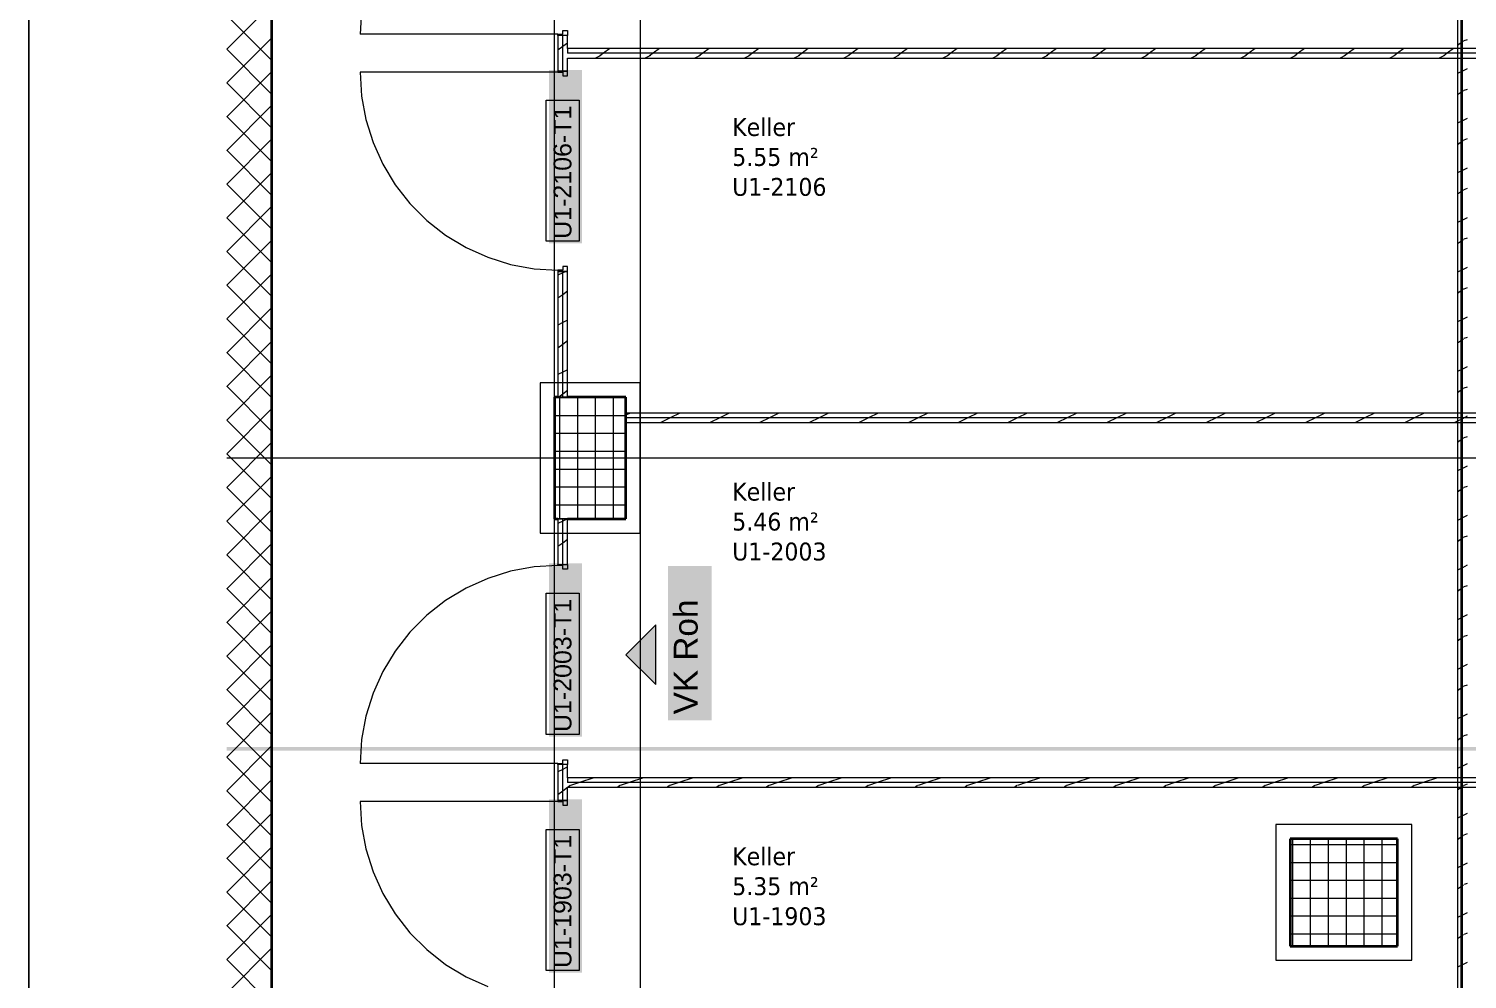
# Model space of a CAD drawing. Extents: x -1132 to 613, y -233 to 616.
# Drawn here: x -1132.4 to -1011.7, y -78.4 to 1.4 of the extents above; entities that cross this region are included whole.
import ezdxf
from ezdxf.lldxf.tags import DXFTag

# ---------------------------------------------------------------- set-up
doc = ezdxf.new("R2010")
doc.units = 0
doc.layers.get('0').update_dxf_attribs({"lineweight": 13})
for name, color, linetype, lineweight in [('A-____-NOTE-TEXT', 7, 'Continuous', 9), ('A-AREA-____-IDEN', 7, 'Continuous', 5), ('A-DOOR-____-IDEN', 7, 'Continuous', 5), ('A-DOOR-FRAM-MCUT', 7, 'Continuous', 9), ('A-DOOR-OPNG-OTLN', 7, 'Continuous', 9), ('A-FLOR-____-OVHD', 7, 'Strichpunkt - Fein', 9), ('A-WALL-____-MCUT', 7, 'Continuous', 35), ('A-WALL-____-PATT', 7, 'Continuous', 35), ('A-WALL-FNSH-MCUT', 7, 'Continuous', 35), ('S-COLS-____-MCUT', 7, 'Continuous', 35), ('S-COLS-____-OTLN', 7, 'Continuous', 9), ('S-GRID-____-OTLN', 7, 'Continuous', 5)]:
    doc.layers.add(name, color=color, linetype=linetype, lineweight=lineweight)
doc.layers.add('EL01_WAN_Leitung_Potentialausgleich', color=1, linetype='fein_strichliert', lineweight=13, true_color=0xff0000)
doc.styles.get("Standard").update_dxf_attribs({"font": 'arial.ttf'})
tags = doc.linetypes.add('_Rasterlinie_', pattern=[0.375, 0.2, -0.05, 0.075, -0.05]).pattern_tags.tags
tags[10:11] = [DXFTag(74, 4), DXFTag(75, 0), DXFTag(340, '0'), DXFTag(46, 1.0), DXFTag(50, 0.0), DXFTag(44, 0.0), DXFTag(45, 0.0)]
tags[8:9] = [DXFTag(74, 4), DXFTag(75, 0), DXFTag(340, '0'), DXFTag(46, 1.0), DXFTag(50, 0.0), DXFTag(44, 0.0), DXFTag(45, 0.0)]
tags[6:7] = [DXFTag(74, 4), DXFTag(75, 0), DXFTag(340, '0'), DXFTag(46, 1.0), DXFTag(50, 0.0), DXFTag(44, 0.0), DXFTag(45, 0.0)]
tags[4:5] = [DXFTag(74, 4), DXFTag(75, 0), DXFTag(340, '0'), DXFTag(46, 1.0), DXFTag(50, 0.0), DXFTag(44, 0.0), DXFTag(45, 0.0)]
tags = doc.linetypes.add('fein_strichliert', pattern=[4, 1, -2, 1]).pattern_tags.tags
tags[8:9] = [DXFTag(74, 4), DXFTag(75, 0), DXFTag(340, '0'), DXFTag(46, 0.0), DXFTag(50, 0.0), DXFTag(44, 0.0), DXFTag(45, 0.0)]
tags[6:7] = [DXFTag(74, 4), DXFTag(75, 0), DXFTag(340, '0'), DXFTag(46, 0.0), DXFTag(50, 0.0), DXFTag(44, 0.0), DXFTag(45, 0.0)]
tags[4:5] = [DXFTag(74, 4), DXFTag(75, 0), DXFTag(340, '0'), DXFTag(46, 0.0), DXFTag(50, 0.0), DXFTag(44, 0.0), DXFTag(45, 0.0)]
tags = doc.linetypes.add('Strichpunkt - Fein', pattern=[0.2, 0.1, -0.05, 0, -0.05]).pattern_tags.tags
tags[10:11] = [DXFTag(74, 4), DXFTag(75, 0), DXFTag(340, '0'), DXFTag(46, 1.0), DXFTag(50, 0.0), DXFTag(44, 0.0), DXFTag(45, 0.0)]
tags[8:9] = [DXFTag(74, 4), DXFTag(75, 0), DXFTag(340, '0'), DXFTag(46, 1.0), DXFTag(50, 0.0), DXFTag(44, 0.0), DXFTag(45, 0.0)]
tags[6:7] = [DXFTag(74, 4), DXFTag(75, 0), DXFTag(340, '0'), DXFTag(46, 1.0), DXFTag(50, 0.0), DXFTag(44, 0.0), DXFTag(45, 0.0)]
tags[4:5] = [DXFTag(74, 4), DXFTag(75, 0), DXFTag(340, '0'), DXFTag(46, 1.0), DXFTag(50, 0.0), DXFTag(44, 0.0), DXFTag(45, 0.0)]

# ---------------------------------------------------------------- blocks, each defined once
blk = doc.blocks.new('Referenz-A0UJ2EK7XE', base_point=(-1124.08, -162.87))
at = {"layer": 'A-____-NOTE-TEXT', "color": 0, "linetype": 'Continuous', "lineweight": 5, "ltscale": 0.13}
for p, q in [((-1079.81, -48.63), (-1082.31, -51.13)), ((-1079.81, -53.63), (-1079.81, -48.63)), ((-1082.31, -51.13), (-1079.81, -53.63))]:
    blk.add_line(p, q, dxfattribs=at)
at = {"layer": 'A-____-NOTE-TEXT', "color": 7, "linetype": 'Continuous', "lineweight": 5, "ltscale": 0.13, "true_color": 0xffffff}
for points in [[(-1078.79, -56.63), (-1075.12, -56.63), (-1078.79, -43.68)], [(-1075.12, -56.63), (-1078.79, -43.68), (-1075.12, -43.68)]]:
    blk.add_solid(points, dxfattribs=at)
at = {"layer": 'A-____-NOTE-TEXT', "color": 0, "linetype": 'Continuous', "lineweight": 5, "ltscale": 0.13}
for points in [[(-1079.81, -51.13), (-1082.31, -51.13), (-1079.81, -48.63)], [(-1079.81, -53.63), (-1079.81, -51.13), (-1082.31, -51.13)], [(-1079.81, -51.13), (-1082.31, -51.13), (-1082.31, -51.13)], [(-1079.81, -51.13), (-1079.81, -51.13), (-1082.31, -51.13)]]:
    blk.add_solid(points, dxfattribs=at)
at = {"layer": 'A-DOOR-____-IDEN', "color": 0, "linetype": 'Continuous', "ltscale": 0.13}
for p, q in [((-1089, -16.44), (-1089, -4.6)), ((-1089, -4.6), (-1086.22, -4.6)), ((-1086.22, -4.6), (-1086.22, -16.44)), ((-1086.22, -16.44), (-1089, -16.44)), ((-1089, -57.82), (-1089, -45.98)), ((-1089, -45.98), (-1086.22, -45.98)), ((-1086.22, -45.98), (-1086.22, -57.82)), ((-1086.22, -57.82), (-1089, -57.82)), ((-1089, -77.62), (-1089, -65.78)), ((-1089, -65.78), (-1086.22, -65.78)), ((-1086.22, -65.78), (-1086.22, -77.62)), ((-1086.22, -77.62), (-1089, -77.62))]:
    blk.add_line(p, q, dxfattribs=at)
at = {"layer": 'A-DOOR-____-IDEN', "color": 7, "linetype": 'Continuous', "ltscale": 0.13, "true_color": 0xffffff}
for points in [[(-1088.75, -16.62), (-1085.99, -16.62), (-1088.75, -2.08)], [(-1085.99, -16.62), (-1088.75, -2.08), (-1085.99, -2.08)], [(-1088.75, -58), (-1085.99, -58), (-1088.75, -43.46)], [(-1085.99, -58), (-1088.75, -43.46), (-1085.99, -43.46)], [(-1088.75, -77.8), (-1085.99, -77.8), (-1088.75, -63.26)], [(-1085.99, -77.8), (-1088.75, -63.26), (-1085.99, -63.26)]]:
    blk.add_solid(points, dxfattribs=at)
at = {"layer": 'A-DOOR-FRAM-MCUT', "color": 0, "linetype": 'Continuous', "ltscale": 0.13}
for p, q in [((-1087.61, 1.23), (-1087.21, 1.23)), ((-1087.61, 0.93), (-1087.61, 1.23)), ((-1087.21, 1.23), (-1087.21, 0.83)), ((-1088.01, 0.93), (-1087.61, 0.93)), ((-1088.01, 0.83), (-1088.01, 0.93)), ((-1087.21, 0.83), (-1088.01, 0.83)), ((-1088.01, -2.17), (-1088.01, -2.27)), ((-1087.21, -2.17), (-1088.01, -2.17)), ((-1088.01, -2.27), (-1087.61, -2.27)), ((-1087.61, -2.27), (-1087.61, -2.57)), ((-1087.21, -2.57), (-1087.21, -2.17)), ((-1087.61, -2.57), (-1087.21, -2.57)), ((-1088.01, -18.87), (-1088.01, -18.97)), ((-1087.61, -18.87), (-1088.01, -18.87)), ((-1088.01, -18.97), (-1087.21, -18.97)), ((-1087.21, -18.57), (-1087.61, -18.57)), ((-1087.61, -18.57), (-1087.61, -18.87)), ((-1087.21, -18.97), (-1087.21, -18.57)), ((-1088.01, -43.55), (-1087.21, -43.55)), ((-1088.01, -43.65), (-1088.01, -43.55)), ((-1087.61, -43.65), (-1088.01, -43.65)), ((-1087.61, -43.95), (-1087.61, -43.65)), ((-1087.21, -43.95), (-1087.61, -43.95)), ((-1087.21, -43.55), (-1087.21, -43.95)), ((-1088.01, -60.25), (-1087.61, -60.25)), ((-1088.01, -60.35), (-1088.01, -60.25)), ((-1087.21, -60.35), (-1088.01, -60.35)), ((-1087.61, -59.95), (-1087.21, -59.95)), ((-1087.61, -60.25), (-1087.61, -59.95)), ((-1087.21, -59.95), (-1087.21, -60.35)), ((-1088.01, -63.35), (-1088.01, -63.45)), ((-1087.21, -63.35), (-1088.01, -63.35)), ((-1088.01, -63.45), (-1087.61, -63.45)), ((-1087.61, -63.45), (-1087.61, -63.75)), ((-1087.61, -63.75), (-1087.21, -63.75)), ((-1087.21, -63.75), (-1087.21, -63.35))]:
    blk.add_line(p, q, dxfattribs=at)
at = {"layer": 'A-DOOR-OPNG-OTLN', "color": 0, "linetype": 'Continuous', "ltscale": 0.13}
for p, q in [((-1104.49, 2.93), (-1104.61, 0.93)), ((-1088.01, 0.93), (-1104.61, 0.93)), ((-1088.01, -2.27), (-1104.61, -2.27)), ((-1104.61, -2.27), (-1104.49, -4.27)), ((-1104.49, -4.27), (-1104.12, -6.24)), ((-1104.12, -6.24), (-1103.53, -8.15)), ((-1103.53, -8.15), (-1102.7, -9.98)), ((-1102.7, -9.98), (-1101.67, -11.7)), ((-1101.67, -11.7), (-1100.43, -13.28)), ((-1100.43, -13.28), (-1099.01, -14.69)), ((-1099.01, -14.69), (-1097.44, -15.93)), ((-1097.44, -15.93), (-1095.72, -16.97)), ((-1095.72, -16.97), (-1093.89, -17.79)), ((-1093.89, -17.79), (-1091.98, -18.38)), ((-1091.98, -18.38), (-1090.01, -18.75)), ((-1090.01, -18.75), (-1088.01, -18.87)), ((-1091.98, -44.13), (-1093.89, -44.73)), ((-1090.01, -43.77), (-1091.98, -44.13)), ((-1088.01, -43.65), (-1090.01, -43.77)), ((-1095.72, -45.55), (-1097.44, -46.59)), ((-1093.89, -44.73), (-1095.72, -45.55)), ((-1097.44, -46.59), (-1099.01, -47.82)), ((-1099.01, -47.82), (-1100.43, -49.24)), ((-1100.43, -49.24), (-1101.67, -50.82)), ((-1101.67, -50.82), (-1102.7, -52.53)), ((-1102.7, -52.53), (-1103.53, -54.36)), ((-1103.53, -54.36), (-1104.12, -56.28)), ((-1104.12, -56.28), (-1104.49, -58.25)), ((-1104.49, -58.25), (-1104.61, -60.25)), ((-1088.01, -60.25), (-1104.61, -60.25)), ((-1088.01, -63.45), (-1104.61, -63.45)), ((-1104.61, -63.45), (-1104.49, -65.45)), ((-1104.49, -65.45), (-1104.12, -67.42)), ((-1104.12, -67.42), (-1103.53, -69.34)), ((-1103.53, -69.34), (-1102.7, -71.16)), ((-1102.7, -71.16), (-1101.67, -72.88)), ((-1101.67, -72.88), (-1100.43, -74.46)), ((-1100.43, -74.46), (-1099.01, -75.87)), ((-1099.01, -75.87), (-1097.44, -77.11)), ((-1097.44, -77.11), (-1095.72, -78.15)), ((-1095.72, -78.15), (-1093.89, -78.97))]:
    blk.add_line(p, q, dxfattribs=at)
at = {"layer": 'A-FLOR-____-OVHD', "color": 0, "linetype": 'Strichpunkt - Fein', "ltscale": 0.13}
for p, q in [((-1081.11, 328.18), (-1081.11, -151.92)), ((-1081.11, -28.32), (-1089.51, -28.32)), ((-1089.51, -28.32), (-1089.51, -40.92)), ((-1081.11, -40.92), (-1081.11, -28.32)), ((-1089.51, -40.92), (-1081.11, -40.92)), ((-1016.36, -65.37), (-1027.76, -65.37)), ((-1027.76, -65.37), (-1027.76, -76.77)), ((-1016.36, -76.77), (-1016.36, -65.37)), ((-1027.76, -76.77), (-1016.36, -76.77))]:
    blk.add_line(p, q, dxfattribs=at)
at = {"layer": 'A-WALL-____-MCUT', "color": 0, "linetype": 'Continuous', "ltscale": 0.35}
blk.add_line((-1112.01, -153.12), (-1112.01, 212.38), dxfattribs=at)
at = {"layer": 'A-WALL-____-MCUT', "color": 0, "linetype": 'Continuous', "lineweight": 9, "ltscale": 0.13}
for p, q in [((-1012.11, -153.12), (-1012.11, 24.98)), ((-1087.61, -2.17), (-1087.61, 0.83)), ((-1087.21, -0.27), (-1087.21, -0.67)), ((-932.81, -0.67), (-1087.21, -0.67)), ((-1087.61, -29.52), (-1087.61, -18.97)), ((-1088.01, -29.52), (-1087.21, -29.52)), ((-932.81, -31.26), (-1082.31, -31.26)), ((-1087.21, -39.72), (-1088.01, -39.72)), ((-1087.61, -43.55), (-1087.61, -39.72)), ((-1087.61, -63.35), (-1087.61, -60.35)), ((-1087.21, -61.45), (-1087.21, -61.85)), ((-932.81, -61.85), (-1087.21, -61.85))]:
    blk.add_line(p, q, dxfattribs=at)
at = {"layer": 'A-WALL-____-PATT', "color": 0, "linetype": 'Continuous', "lineweight": 9, "ltscale": 0.13}
for p, q in [((-1115.8, -0.34), (-1112.01, 3.46)), ((-1112.01, -1.29), (-1115.8, 2.5)), ((-1115.8, -3.16), (-1112.01, 0.63)), ((-1087.21, 0.19), (-1087.61, -0.11)), ((-1012.11, 0.29), (-1012.51, -0.01)), ((-1012.01, 0.36), (-1012.11, 0.29)), ((-1011.71, 0.47), (-1011.98, 0.38)), ((-1112.01, -4.12), (-1115.8, -0.32)), ((-1087.61, -0.11), (-1088.01, -0.41)), ((-1084.41, -0.85), (-1084.85, -1.07)), ((-1084.19, -0.67), (-1084.49, -0.89)), ((-1083.66, -0.27), (-1084.19, -0.67)), ((-1080.25, -0.85), (-1080.69, -1.07)), ((-1080.02, -0.67), (-1080.33, -0.89)), ((-1079.49, -0.27), (-1080.02, -0.67)), ((-1076.08, -0.85), (-1076.52, -1.07)), ((-1075.86, -0.67), (-1076.16, -0.89)), ((-1075.33, -0.27), (-1075.86, -0.67)), ((-1071.92, -0.85), (-1072.36, -1.07)), ((-1071.69, -0.67), (-1072, -0.89)), ((-1071.16, -0.27), (-1071.69, -0.67)), ((-1067.75, -0.85), (-1068.19, -1.07)), ((-1067.53, -0.67), (-1067.83, -0.89)), ((-1067, -0.27), (-1067.53, -0.67)), ((-1063.59, -0.85), (-1064.03, -1.07)), ((-1063.36, -0.67), (-1063.66, -0.89)), ((-1062.83, -0.27), (-1063.36, -0.67)), ((-1059.42, -0.85), (-1059.86, -1.07)), ((-1059.2, -0.67), (-1059.5, -0.89)), ((-1058.67, -0.27), (-1059.2, -0.67)), ((-1055.26, -0.85), (-1055.7, -1.07)), ((-1055.03, -0.67), (-1055.33, -0.89)), ((-1054.5, -0.27), (-1055.03, -0.67)), ((-1051.09, -0.85), (-1051.53, -1.07)), ((-1050.87, -0.67), (-1051.17, -0.89)), ((-1050.34, -0.27), (-1050.87, -0.67)), ((-1046.93, -0.85), (-1047.37, -1.07)), ((-1046.7, -0.67), (-1047, -0.89)), ((-1046.17, -0.27), (-1046.7, -0.67)), ((-1042.76, -0.85), (-1043.2, -1.07)), ((-1042.54, -0.67), (-1042.84, -0.89)), ((-1042.01, -0.27), (-1042.54, -0.67)), ((-1038.6, -0.85), (-1039.04, -1.07)), ((-1038.37, -0.67), (-1038.67, -0.89)), ((-1037.84, -0.27), (-1038.37, -0.67)), ((-1034.43, -0.85), (-1034.87, -1.07)), ((-1034.21, -0.67), (-1034.51, -0.89)), ((-1033.68, -0.27), (-1034.21, -0.67)), ((-1030.27, -0.85), (-1030.71, -1.07)), ((-1030.04, -0.67), (-1030.34, -0.89)), ((-1029.51, -0.27), (-1030.04, -0.67)), ((-1026.1, -0.85), (-1026.54, -1.07)), ((-1025.88, -0.67), (-1026.18, -0.89)), ((-1025.35, -0.27), (-1025.88, -0.67)), ((-1021.94, -0.85), (-1022.38, -1.07)), ((-1021.71, -0.67), (-1022.01, -0.89)), ((-1021.18, -0.27), (-1021.71, -0.67)), ((-1017.77, -0.85), (-1018.21, -1.07)), ((-1017.55, -0.67), (-1017.85, -0.89)), ((-1017.02, -0.27), (-1017.55, -0.67)), ((-1013.61, -0.85), (-1014.05, -1.07)), ((-1013.38, -0.67), (-1013.68, -0.89)), ((-1012.85, -0.27), (-1013.38, -0.67)), ((-1115.8, -5.99), (-1112.01, -2.19)), ((-1012.11, -2.18), (-1012.51, -2.38)), ((-1011.71, -1.98), (-1012.11, -2.18)), ((-1112.01, -6.95), (-1115.8, -3.15)), ((-1012.11, -3.87), (-1012.51, -4.17)), ((-1012.01, -3.8), (-1012.11, -3.87)), ((-1011.71, -3.7), (-1011.98, -3.79)), ((-1115.8, -8.82), (-1112.01, -5.02)), ((-1112.01, -9.78), (-1115.8, -5.98)), ((-1012.11, -6.34), (-1012.51, -6.54)), ((-1011.71, -6.14), (-1012.11, -6.34)), ((-1115.8, -11.65), (-1112.01, -7.85)), ((-1012.11, -8.04), (-1012.51, -8.34)), ((-1012.01, -7.97), (-1012.11, -8.04)), ((-1011.71, -7.86), (-1011.98, -7.95)), ((-1112.01, -12.61), (-1115.8, -8.81)), ((-1115.8, -14.48), (-1112.01, -10.68)), ((-1012.11, -10.51), (-1012.51, -10.71)), ((-1011.71, -10.31), (-1012.11, -10.51)), ((-1112.01, -15.44), (-1115.8, -11.64)), ((-1011.71, -12.03), (-1011.98, -12.12)), ((-1012.11, -12.2), (-1012.51, -12.5)), ((-1012.01, -12.13), (-1012.11, -12.2)), ((-1115.8, -17.31), (-1112.01, -13.51)), ((-1112.01, -18.26), (-1115.8, -14.47)), ((-1011.71, -14.47), (-1012.11, -14.67)), ((-1012.11, -14.67), (-1012.51, -14.87)), ((-1115.8, -20.13), (-1112.01, -16.34)), ((-1012.11, -16.37), (-1012.51, -16.67)), ((-1012.01, -16.3), (-1012.11, -16.37)), ((-1011.71, -16.19), (-1011.98, -16.28)), ((-1112.01, -21.09), (-1115.8, -17.3)), ((-1115.8, -22.96), (-1112.01, -19.17)), ((-1087.61, -19.1), (-1088.01, -19.3)), ((-1087.33, -18.97), (-1087.61, -19.1)), ((-1012.11, -18.84), (-1012.51, -19.04)), ((-1011.71, -18.64), (-1012.11, -18.84)), ((-1112.01, -23.92), (-1115.8, -20.12)), ((-1012.01, -20.46), (-1012.11, -20.53)), ((-1011.71, -20.36), (-1011.98, -20.45)), ((-1087.61, -20.93), (-1088.01, -21.23)), ((-1087.21, -20.63), (-1087.61, -20.93)), ((-1012.11, -20.53), (-1012.51, -20.83)), ((-1115.8, -25.79), (-1112.01, -21.99)), ((-1011.71, -22.8), (-1012.11, -23)), ((-1112.01, -26.75), (-1115.8, -22.95)), ((-1087.61, -23.27), (-1088.01, -23.47)), ((-1087.21, -23.07), (-1087.61, -23.27)), ((-1012.11, -23), (-1012.51, -23.2)), ((-1115.8, -28.62), (-1112.01, -24.82)), ((-1087.61, -25.1), (-1088.01, -25.4)), ((-1087.21, -24.8), (-1087.61, -25.1)), ((-1012.11, -24.7), (-1012.51, -25)), ((-1012.01, -24.63), (-1012.11, -24.7)), ((-1011.71, -24.52), (-1011.98, -24.61)), ((-1112.01, -29.58), (-1115.8, -25.78)), ((-1115.8, -31.45), (-1112.01, -27.65)), ((-1087.61, -27.43), (-1088.01, -27.63)), ((-1087.21, -27.23), (-1087.61, -27.43)), ((-1012.11, -27.17), (-1012.51, -27.37)), ((-1011.71, -26.97), (-1012.11, -27.17)), ((-1112.01, -32.41), (-1115.8, -28.61)), ((-1087.21, -28.96), (-1087.61, -29.26)), ((-1012.11, -28.86), (-1012.51, -29.16)), ((-1012.01, -28.79), (-1012.11, -28.86)), ((-1011.71, -28.69), (-1011.98, -28.78)), ((-1087.61, -29.26), (-1087.95, -29.52)), ((-1115.8, -34.28), (-1112.01, -30.48)), ((-1081.96, -30.86), (-1082.31, -31.03)), ((-1078.59, -31.26), (-1079.39, -31.66)), ((-1077.79, -30.86), (-1078.59, -31.26)), ((-1074.43, -31.26), (-1075.23, -31.66)), ((-1073.63, -30.86), (-1074.43, -31.26)), ((-1070.27, -31.26), (-1071.07, -31.66)), ((-1069.47, -30.86), (-1070.27, -31.26)), ((-1066.1, -31.26), (-1066.9, -31.66)), ((-1065.3, -30.86), (-1066.1, -31.26)), ((-1061.94, -31.26), (-1062.74, -31.66)), ((-1061.14, -30.86), (-1061.94, -31.26)), ((-1057.77, -31.26), (-1058.57, -31.66)), ((-1056.97, -30.86), (-1057.77, -31.26)), ((-1053.61, -31.26), (-1054.41, -31.66)), ((-1052.81, -30.86), (-1053.61, -31.26)), ((-1049.44, -31.26), (-1050.24, -31.66)), ((-1048.64, -30.86), (-1049.44, -31.26)), ((-1045.28, -31.26), (-1046.08, -31.66)), ((-1044.48, -30.86), (-1045.28, -31.26)), ((-1041.11, -31.26), (-1041.91, -31.66)), ((-1040.31, -30.86), (-1041.11, -31.26)), ((-1036.95, -31.26), (-1037.75, -31.66)), ((-1036.15, -30.86), (-1036.95, -31.26)), ((-1032.78, -31.26), (-1033.58, -31.66)), ((-1031.98, -30.86), (-1032.78, -31.26)), ((-1028.62, -31.26), (-1029.42, -31.66)), ((-1027.82, -30.86), (-1028.62, -31.26)), ((-1024.45, -31.26), (-1025.25, -31.66)), ((-1023.65, -30.86), (-1024.45, -31.26)), ((-1020.29, -31.26), (-1021.09, -31.66)), ((-1019.49, -30.86), (-1020.29, -31.26)), ((-1016.12, -31.26), (-1016.92, -31.66)), ((-1015.32, -30.86), (-1016.12, -31.26)), ((-1012.11, -31.33), (-1012.51, -31.53)), ((-1011.71, -31.13), (-1012.11, -31.33)), ((-1112.01, -35.23), (-1115.8, -31.44)), ((-1012.51, -31.53), (-1012.76, -31.66)), ((-1115.8, -37.11), (-1112.01, -33.31)), ((-1012.11, -33.03), (-1012.51, -33.33)), ((-1012.01, -32.96), (-1012.11, -33.03)), ((-1011.71, -32.85), (-1011.98, -32.94)), ((-1112.01, -38.06), (-1115.8, -34.27)), ((-1115.8, -39.93), (-1112.01, -36.14)), ((-1012.11, -35.5), (-1012.51, -35.7)), ((-1011.71, -35.3), (-1012.11, -35.5)), ((-1112.01, -40.89), (-1115.8, -37.09)), ((-1012.11, -37.19), (-1012.51, -37.49)), ((-1012.01, -37.12), (-1012.11, -37.19)), ((-1011.71, -37.02), (-1011.98, -37.11)), ((-1115.8, -42.76), (-1112.01, -38.96)), ((-1087.21, -39.73), (-1087.61, -39.93)), ((-1012.11, -39.66), (-1012.51, -39.86)), ((-1011.71, -39.46), (-1012.11, -39.66)), ((-1112.01, -43.72), (-1115.8, -39.92)), ((-1087.61, -39.93), (-1088.01, -40.13)), ((-1115.8, -45.59), (-1112.01, -41.79)), ((-1087.61, -41.76), (-1088.01, -42.06)), ((-1087.21, -41.46), (-1087.61, -41.76)), ((-1012.11, -41.36), (-1012.51, -41.66)), ((-1012.01, -41.29), (-1012.11, -41.36)), ((-1011.71, -41.18), (-1011.98, -41.27)), ((-1112.01, -46.55), (-1115.8, -42.75)), ((-1115.8, -48.42), (-1112.01, -44.62)), ((-1012.11, -43.83), (-1012.51, -44.03)), ((-1011.71, -43.63), (-1012.11, -43.83)), ((-1112.01, -49.38), (-1115.8, -45.58)), ((-1012.11, -45.52), (-1012.51, -45.82)), ((-1012.01, -45.45), (-1012.11, -45.52)), ((-1011.71, -45.35), (-1011.98, -45.44)), ((-1115.8, -51.25), (-1112.01, -47.45)), ((-1012.11, -47.99), (-1012.51, -48.19)), ((-1011.71, -47.79), (-1012.11, -47.99)), ((-1112.01, -52.21), (-1115.8, -48.41)), ((-1115.8, -54.08), (-1112.01, -50.28)), ((-1012.11, -49.69), (-1012.51, -49.99)), ((-1012.01, -49.62), (-1012.11, -49.69)), ((-1011.71, -49.51), (-1011.98, -49.6)), ((-1112.01, -55.03), (-1115.8, -51.24)), ((-1115.8, -56.9), (-1112.01, -53.11)), ((-1012.11, -52.16), (-1012.51, -52.36)), ((-1011.71, -51.96), (-1012.11, -52.16)), ((-1112.01, -57.86), (-1115.8, -54.06)), ((-1012.11, -53.85), (-1012.51, -54.15)), ((-1012.01, -53.78), (-1012.11, -53.85)), ((-1011.71, -53.68), (-1011.98, -53.76)), ((-1115.8, -59.73), (-1112.01, -55.93)), ((-1012.11, -56.32), (-1012.51, -56.52)), ((-1011.71, -56.12), (-1012.11, -56.32)), ((-1112.01, -60.69), (-1115.8, -56.89)), ((-1011.71, -57.84), (-1011.98, -57.93)), ((-1115.8, -62.56), (-1112.01, -58.76)), ((-1012.11, -58.02), (-1012.51, -58.32)), ((-1012.01, -57.94), (-1012.11, -58.02)), ((-1112.01, -63.52), (-1115.8, -59.72)), ((-1011.71, -60.29), (-1012.11, -60.49)), ((-1087.61, -60.75), (-1088.01, -60.95)), ((-1087.21, -60.55), (-1087.61, -60.75)), ((-1085, -61.45), (-1086.2, -61.85)), ((-1080.84, -61.45), (-1082.04, -61.85)), ((-1076.67, -61.45), (-1077.87, -61.85)), ((-1072.51, -61.45), (-1073.71, -61.85)), ((-1068.35, -61.45), (-1069.55, -61.85)), ((-1064.18, -61.45), (-1065.38, -61.85)), ((-1060.02, -61.45), (-1061.22, -61.85)), ((-1055.85, -61.45), (-1057.05, -61.85)), ((-1051.69, -61.45), (-1052.89, -61.85)), ((-1047.52, -61.45), (-1048.72, -61.85)), ((-1043.36, -61.45), (-1044.56, -61.85)), ((-1039.19, -61.45), (-1040.39, -61.85)), ((-1035.03, -61.45), (-1036.23, -61.85)), ((-1030.86, -61.45), (-1032.06, -61.85)), ((-1026.7, -61.45), (-1027.9, -61.85)), ((-1022.53, -61.45), (-1023.73, -61.85)), ((-1018.37, -61.45), (-1019.57, -61.85)), ((-1014.2, -61.45), (-1015.4, -61.85)), ((-1012.11, -60.49), (-1012.51, -60.69)), ((-1115.8, -65.39), (-1112.01, -61.59)), ((-1112.01, -66.35), (-1115.8, -62.55)), ((-1087.61, -62.58), (-1088.01, -62.88)), ((-1087.21, -62.28), (-1087.61, -62.58)), ((-1086.98, -62.11), (-1087.16, -62.25)), ((-1086.2, -61.85), (-1086.95, -62.1)), ((-1082.82, -62.11), (-1083, -62.25)), ((-1082.04, -61.85), (-1082.78, -62.1)), ((-1078.65, -62.11), (-1078.83, -62.25)), ((-1077.87, -61.85), (-1078.62, -62.1)), ((-1074.49, -62.11), (-1074.67, -62.25)), ((-1073.71, -61.85), (-1074.45, -62.1)), ((-1070.32, -62.11), (-1070.5, -62.25)), ((-1069.55, -61.85), (-1070.29, -62.1)), ((-1066.16, -62.11), (-1066.34, -62.25)), ((-1065.38, -61.85), (-1066.12, -62.1)), ((-1061.99, -62.11), (-1062.17, -62.25)), ((-1061.22, -61.85), (-1061.96, -62.1)), ((-1057.83, -62.11), (-1058.01, -62.25)), ((-1057.05, -61.85), (-1057.79, -62.1)), ((-1053.66, -62.11), (-1053.84, -62.25)), ((-1052.89, -61.85), (-1053.63, -62.1)), ((-1049.5, -62.11), (-1049.68, -62.25)), ((-1048.72, -61.85), (-1049.46, -62.1)), ((-1045.33, -62.11), (-1045.51, -62.25)), ((-1044.56, -61.85), (-1045.3, -62.1)), ((-1041.16, -62.11), (-1041.35, -62.25)), ((-1040.39, -61.85), (-1041.13, -62.1)), ((-1037, -62.11), (-1037.18, -62.25)), ((-1036.23, -61.85), (-1036.97, -62.1)), ((-1032.83, -62.11), (-1033.02, -62.25)), ((-1032.06, -61.85), (-1032.8, -62.09)), ((-1028.67, -62.11), (-1028.85, -62.25)), ((-1027.9, -61.85), (-1028.64, -62.09)), ((-1024.5, -62.11), (-1024.69, -62.25)), ((-1023.73, -61.85), (-1024.47, -62.09)), ((-1020.34, -62.11), (-1020.52, -62.25)), ((-1019.57, -61.85), (-1020.31, -62.09)), ((-1016.17, -62.11), (-1016.36, -62.25)), ((-1015.4, -61.85), (-1016.14, -62.09)), ((-1012.11, -62.18), (-1012.51, -62.48)), ((-1012.01, -62.11), (-1012.11, -62.18)), ((-1011.71, -62), (-1011.98, -62.09)), ((-1115.8, -68.22), (-1112.01, -64.42)), ((-1012.11, -64.65), (-1012.51, -64.85)), ((-1011.71, -64.45), (-1012.11, -64.65)), ((-1112.01, -69.18), (-1115.8, -65.38)), ((-1012.11, -66.35), (-1012.51, -66.65)), ((-1012.01, -66.27), (-1012.11, -66.35)), ((-1011.71, -66.17), (-1011.98, -66.26)), ((-1115.8, -71.05), (-1112.01, -67.25)), ((-1112.01, -72), (-1115.8, -68.21)), ((-1011.71, -68.62), (-1012.11, -68.82)), ((-1012.11, -68.82), (-1012.51, -69.02)), ((-1115.8, -73.87), (-1112.01, -70.08)), ((-1112.01, -74.83), (-1115.8, -71.04)), ((-1012.11, -70.51), (-1012.51, -70.81)), ((-1012.01, -70.44), (-1012.11, -70.51)), ((-1011.71, -70.33), (-1011.97, -70.42)), ((-1115.8, -76.7), (-1112.01, -72.91)), ((-1012.11, -72.98), (-1012.51, -73.18)), ((-1011.71, -72.78), (-1012.11, -72.98)), ((-1112.01, -77.66), (-1115.8, -73.86)), ((-1012.11, -74.68), (-1012.51, -74.98)), ((-1012.01, -74.6), (-1012.11, -74.68)), ((-1011.71, -74.5), (-1011.97, -74.59)), ((-1115.8, -79.53), (-1112.01, -75.73)), ((-1112.01, -80.49), (-1115.8, -76.69)), ((-1012.11, -77.15), (-1012.51, -77.35)), ((-1011.71, -76.95), (-1012.11, -77.15))]:
    blk.add_line(p, q, dxfattribs=at)
at = {"layer": 'A-WALL-FNSH-MCUT', "color": 0, "linetype": 'Continuous', "lineweight": 9, "ltscale": 0.13}
for p, q in [((-1012.51, 24.98), (-1012.51, -153.12)), ((-1088.01, 0.83), (-1088.01, -2.17)), ((-1087.21, 0.83), (-1088.01, 0.83)), ((-1087.21, -0.27), (-1087.21, 0.83)), ((-932.81, -0.27), (-1087.21, -0.27)), ((-1087.21, -2.17), (-1087.21, -1.07)), ((-1087.21, -1.07), (-932.81, -1.07)), ((-1088.01, -2.17), (-1087.21, -2.17)), ((-1088.01, -18.97), (-1088.01, -29.52)), ((-1087.21, -18.97), (-1088.01, -18.97)), ((-1087.21, -29.52), (-1087.21, -18.97)), ((-932.81, -30.86), (-1082.31, -30.86)), ((-1082.31, -30.86), (-1082.31, -31.66)), ((-1082.31, -31.66), (-932.81, -31.66)), ((-1088.01, -39.72), (-1088.01, -43.55)), ((-1087.21, -43.55), (-1087.21, -39.72)), ((-1088.01, -43.55), (-1087.21, -43.55)), ((-1088.01, -60.35), (-1088.01, -63.35)), ((-1087.21, -60.35), (-1088.01, -60.35)), ((-1087.21, -61.45), (-1087.21, -60.35)), ((-932.81, -61.45), (-1087.21, -61.45)), ((-1087.21, -63.35), (-1087.21, -62.25)), ((-1087.21, -62.25), (-932.81, -62.25)), ((-1088.01, -63.35), (-1087.21, -63.35))]:
    blk.add_line(p, q, dxfattribs=at)
at = {"layer": 'S-COLS-____-MCUT', "color": 0, "linetype": 'Continuous', "ltscale": 0.35}
for p, q in [((-1088.01, -29.52), (-1088.31, -29.52)), ((-1088.31, -29.52), (-1088.31, -39.72)), ((-1082.31, -29.52), (-1087.21, -29.52)), ((-1082.31, -39.72), (-1082.31, -29.52)), ((-1088.31, -39.72), (-1088.01, -39.72)), ((-1087.21, -39.72), (-1082.31, -39.72)), ((-1026.56, -66.57), (-1026.56, -75.57)), ((-1017.56, -66.57), (-1026.56, -66.57)), ((-1017.56, -75.57), (-1017.56, -66.57)), ((-1026.56, -75.57), (-1017.56, -75.57))]:
    blk.add_line(p, q, dxfattribs=at)
at = {"layer": 'S-COLS-____-OTLN', "color": 0, "linetype": 'Continuous', "ltscale": 0.13}
for p, q in [((-1088.31, -29.55), (-1082.31, -29.55)), ((-1087.61, -29.52), (-1088.01, -29.52)), ((-1087.85, -39.72), (-1087.85, -29.52)), ((-1087.21, -29.52), (-1087.61, -29.52)), ((-1086.35, -39.72), (-1086.35, -29.52)), ((-1084.85, -39.72), (-1084.85, -29.52)), ((-1083.35, -39.72), (-1083.35, -29.52)), ((-1088.31, -31.05), (-1082.31, -31.05)), ((-1088.31, -32.55), (-1082.31, -32.55)), ((-1088.31, -34.05), (-1082.31, -34.05)), ((-1088.31, -35.55), (-1082.31, -35.55)), ((-1088.31, -37.05), (-1082.31, -37.05)), ((-1088.31, -38.55), (-1082.31, -38.55)), ((-1088.01, -39.72), (-1087.61, -39.72)), ((-1087.61, -39.72), (-1087.21, -39.72)), ((-1026.56, -67.05), (-1017.56, -67.05)), ((-1026.35, -75.57), (-1026.35, -66.57)), ((-1024.85, -75.57), (-1024.85, -66.57)), ((-1023.35, -75.57), (-1023.35, -66.57)), ((-1021.85, -75.57), (-1021.85, -66.57)), ((-1020.35, -75.57), (-1020.35, -66.57)), ((-1018.85, -75.57), (-1018.85, -66.57)), ((-1026.56, -68.55), (-1017.56, -68.55)), ((-1026.56, -70.05), (-1017.56, -70.05)), ((-1026.56, -71.55), (-1017.56, -71.55)), ((-1026.56, -73.05), (-1017.56, -73.05)), ((-1026.56, -74.55), (-1017.56, -74.55))]:
    blk.add_line(p, q, dxfattribs=at)
at = {"layer": 'S-GRID-____-OTLN', "color": 0, "linetype": '_Rasterlinie_', "ltscale": 0.13}
for p, q in [((-1088.31, -159.1), (-1088.31, 585.98)), ((-1012.21, -159.1), (-1012.21, 585.98)), ((-1115.8, -34.62), (95.18, -34.62))]:
    blk.add_line(p, q, dxfattribs=at)
at = {"layer": 'A-____-NOTE-TEXT', "color": 0, "linetype": 'Continuous', "lineweight": 5, "ltscale": 0.13, "insert": (-1078.29, -56.13), "char_height": 2, "attachment_point": 1, "rotation": 90}
blk.add_mtext('{\\fArial;VK Roh}', dxfattribs=at)
at = {"layer": 'A-AREA-____-IDEN', "color": 0, "linetype": 'Continuous', "ltscale": 0.13, "char_height": 1.5, "attachment_point": 1}
for s, insert in [('{\\W0.9;\\fVerdana;Keller}', (-1073.39, -6.11)), ('{\\W0.9;\\fVerdana;5.55 m²}', (-1073.39, -8.62)), ('{\\W0.9;\\fVerdana;U1-2106}', (-1073.39, -11.13)), ('{\\W0.9;\\fVerdana;Keller}', (-1073.39, -36.7)), ('{\\W0.9;\\fVerdana;5.46 m²}', (-1073.39, -39.21)), ('{\\W0.9;\\fVerdana;U1-2003}', (-1073.39, -41.72)), ('{\\W0.9;\\fVerdana;Keller}', (-1073.39, -67.29)), ('{\\W0.9;\\fVerdana;5.35 m²}', (-1073.39, -69.8)), ('{\\W0.9;\\fVerdana;U1-1903}', (-1073.39, -72.32))]:
    blk.add_mtext(s, dxfattribs=dict(at, insert=insert))
at = {"layer": 'A-DOOR-____-IDEN', "color": 0, "linetype": 'Continuous', "ltscale": 0.13, "char_height": 1.5, "attachment_point": 1, "rotation": 90}
for s, insert in [('{\\fArial;U1-2106-T1}', (-1088.38, -16.24)), ('{\\fArial;U1-2003-T1}', (-1088.38, -57.62)), ('{\\fArial;U1-1903-T1}', (-1088.38, -77.42))]:
    blk.add_mtext(s, dxfattribs=dict(at, insert=insert))

msp = doc.modelspace()

# ---------------------------------------------------------------- linework, layer by layer
at = {"color": 0, "linetype": 'ByBlock', "lineweight": -2, "ltscale": 0.13}
msp.add_line((-1132.42, 615.53), (-1132.42, -174.47), dxfattribs=at)
at = {"layer": 'EL01_WAN_Leitung_Potentialausgleich', "linetype": 'ByBlock', "ltscale": 0.13}
for points in [[(-540.9, -59.17), (-1115.8, -59.17), (-540.9, -58.87)], [(-1115.8, -59.17), (-540.9, -58.87), (-1115.8, -58.87)], [(-540.9, -58.87), (-1115.8, -58.87), (-1115.8, -58.87)], [(-540.9, -59.17), (-540.9, -59.17), (-1115.8, -59.17)]]:
    msp.add_solid(points, dxfattribs=at)

# ---------------------------------------------------------------- block references
at = {"color": 9, "lineweight": 25, "ltscale": 0.25, "true_color": 0xc0c0c0}
msp.add_blockref('Referenz-A0UJ2EK7XE', (-1124.08, -162.87), dxfattribs=at)

doc.saveas('drawing.dxf')
